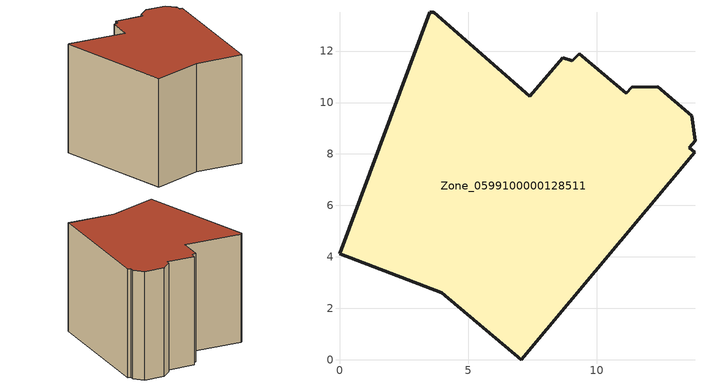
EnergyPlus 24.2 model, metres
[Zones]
Zone_0599100000128511
 floor ground (C_G): 11.36,10.59 12.37,10.62 13.69,9.49 13.82,8.51 13.6,8.25 13.81,8.07 7.06,0 3.98,2.61 0,4.13 3.51,13.51 3.66,13.51 7.4,10.24 8.67,11.74 9.06,11.62 9.32,11.9 11.14,10.36 z0
 wall outside (C_F): 0,4.13 3.98,2.61 7.06,0 13.81,8.07 13.6,8.25 13.82,8.51 13.69,9.49 12.37,10.62 11.36,10.59 11.14,10.36 9.32,11.9 9.06,11.62 8.67,11.74 7.4,10.24 3.66,13.51 3.51,13.51 0,4.13 z0:9.37
 roof outside (C_R): 9.32,11.9 9.06,11.62 8.67,11.74 7.4,10.24 3.66,13.51 3.51,13.51 0,4.13 3.98,2.61 7.06,0 13.81,8.07 13.6,8.25 13.82,8.51 13.69,9.49 12.37,10.62 11.36,10.59 11.14,10.36 z9.37
[BUILDING]
Pand.0599100000128511: North Axis=0; Terrain=City; Loads Convergence Tolerance Value=0.04; Temperature Convergence Tolerance Value=0.4; Solar Distribution=FullExterior; Maximum Number of Warmup Days=25; Minimum Number of Warmup Days=1
[Site:Location]
Rotterdam.The.Hague.AP_ZH_NLD Design_Conditions: Latitude=51.96; Longitude=4.45; Time Zone=1; Elevation=-4.5
[SITE:GROUNDTEMPERATURE:BUILDINGSURFACE]
18, 18, 18, 18, 18, 18, 18, 18, 18, 18, 18, 18
[MATERIAL] Thermal Absorptance=0.9; Solar Absorptance=0.7; Visible Absorptance=0.7
Name | Roughness | Thickness | Conductivity | Density | Specific Heat
G.TC.1946 | MediumSmooth | 0.15 | 1 | 540 | 1210
F.TC.1946 | Rough | 0.3 | 0.857143 | 1920 | 840
R.TC.1946 | MediumRough | 0.2 | 0.909091 | 1500 | 1000
[CONSTRUCTION]
C_G: G.TC.1946
C_F: F.TC.1946
C_R: R.TC.1946
[ZONE]
Zone_0599100000128511: Type=1; Multiplier=1; Ceiling Height=Autocalculate; Volume=Autocalculate; Floor Area=autocalculate; Part of Total Floor Area=Yes
[ZONEINFILTRATION:DESIGNFLOWRATE]
Infil_Zone_0599100000128511: Zone or ZoneList or Space or SpaceList=Zone_0599100000128511; Schedule=AlwaysOn; Design Flow Rate Calculation Method=Flow/Area; Flow Rate per Floor Area=0.003; Constant Term Coefficient=1; Temperature Term Coefficient=0; Velocity Term Coefficient=0; Velocity Squared Term Coefficient=0
[HVACTEMPLATE:ZONE:IDEALLOADSAIRSYSTEM]
Zone_0599100000128511: Maximum Heating Supply Air Temperature=50; Minimum Cooling Supply Air Temperature=13; Maximum Heating Supply Air Humidity Ratio=0.0156; Minimum Cooling Supply Air Humidity Ratio=0.0077; Heating Limit=NoLimit; Cooling Limit=NoLimit; Dehumidification Control Type=ConstantSensibleHeatRatio; Cooling Sensible Heat Ratio=0.7; Dehumidification Setpoint=60; Humidification Control Type=None; Humidification Setpoint=30; Outdoor Air Method=None; Outdoor Air Flow Rate per Person=0.00944; Outdoor Air Flow Rate per Zone Floor Area=0; Outdoor Air Flow Rate per Zone=0; Demand Controlled Ventilation Type=None; Outdoor Air Economizer Type=NoEconomizer; Heat Recovery Type=None; Sensible Heat Recovery Effectiveness=0.7; Latent Heat Recovery Effectiveness=0.65
[ZONECONTROL:THERMOSTAT]
ThermostatControl_Zone_0599100000128511: Zone or ZoneList=Zone_0599100000128511; Control Type Schedule=DualSetpointControlType; Control 1=Thermostat_Zone_0599100000128511; Temperature Difference Between Cutout And Setpoint=0
[THERMOSTATSETPOINT:DUALSETPOINT]
Thermostat_Zone_0599100000128511: Heating Setpoint Temperature Schedule=HeatingSetpoint_Zone_0599100000128511; Cooling Setpoint Temperature Schedule=CoolingSetpoint_Zone_0599100000128511
[SCHEDULE:COMPACT]
HeatingSetpoint_Zone_0599100000128511: Through: 12/31, For: AllDays, Until: 24:00, 21
CoolingSetpoint_Zone_0599100000128511: Through: 12/31, For: AllDays, Until: 24:00, 24
DualSetpointControlType: Through: 12/31, For: AllDays, Until: 24:00, 4
AlwaysOn: Through: 12/31, For: AllDays, Until: 24:00, 1
